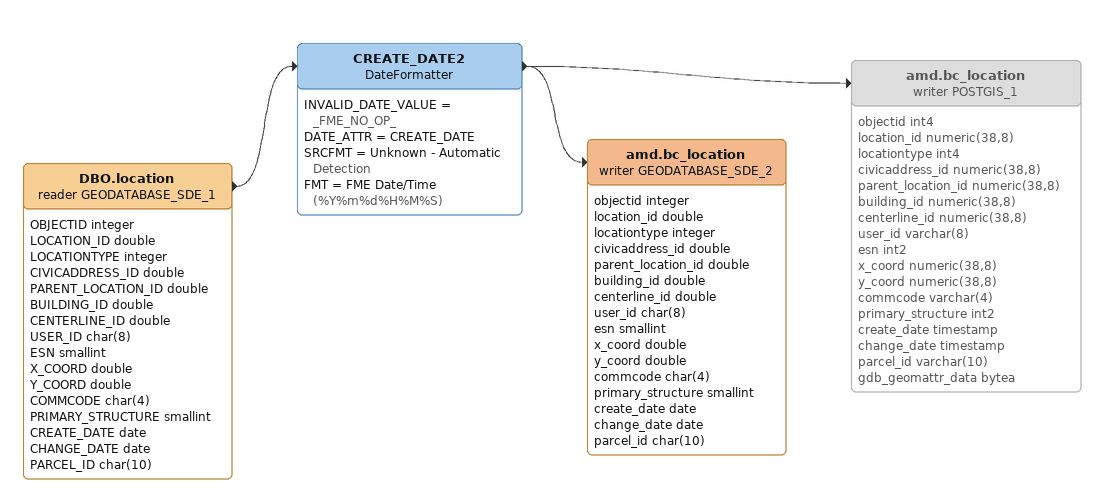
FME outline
DBO.location (reader GEODATABASE_SDE_1)
    attributes: OBJECTID integer, LOCATION_ID double, LOCATIONTYPE integer, CIVICADDRESS_ID double, PARENT_LOCATION_ID double, BUILDING_ID double, CENTERLINE_ID double, USER_ID char(8), ESN smallint, X_COORD double, Y_COORD double, COMMCODE char(4), PRIMARY_STRUCTURE smallint, CREATE_DATE date, CHANGE_DATE date, PARCEL_ID char(10)
    -> CREATE_DATE2
CREATE_DATE2: DateFormatter
    INVALID_DATE_VALUE = _FME_NO_OP_
    DATE_ATTR = CREATE_DATE
    SRCFMT = Unknown - Automatic Detection
    FMT = FME Date/Time (%Y%m%d%H%M%S)
    -> amd.bc_location (writer POSTGIS_1)
    -> amd.bc_location (writer GEODATABASE_SDE_2)
amd.bc_location (writer POSTGIS_1) [off]
    attributes: objectid int4, location_id numeric(38,8), locationtype int4, civicaddress_id numeric(38,8), parent_location_id numeric(38,8), building_id numeric(38,8), centerline_id numeric(38,8), user_id varchar(8), esn int2, x_coord numeric(38,8), y_coord numeric(38,8), commcode varchar(4), primary_structure int2, create_date timestamp, change_date timestamp, parcel_id varchar(10), gdb_geomattr_data bytea
amd.bc_location (writer GEODATABASE_SDE_2)
    attributes: objectid integer, location_id double, locationtype integer, civicaddress_id double, parent_location_id double, building_id double, centerline_id double, user_id char(8), esn smallint, x_coord double, y_coord double, commcode char(4), primary_structure smallint, create_date date, change_date date, parcel_id char(10)
